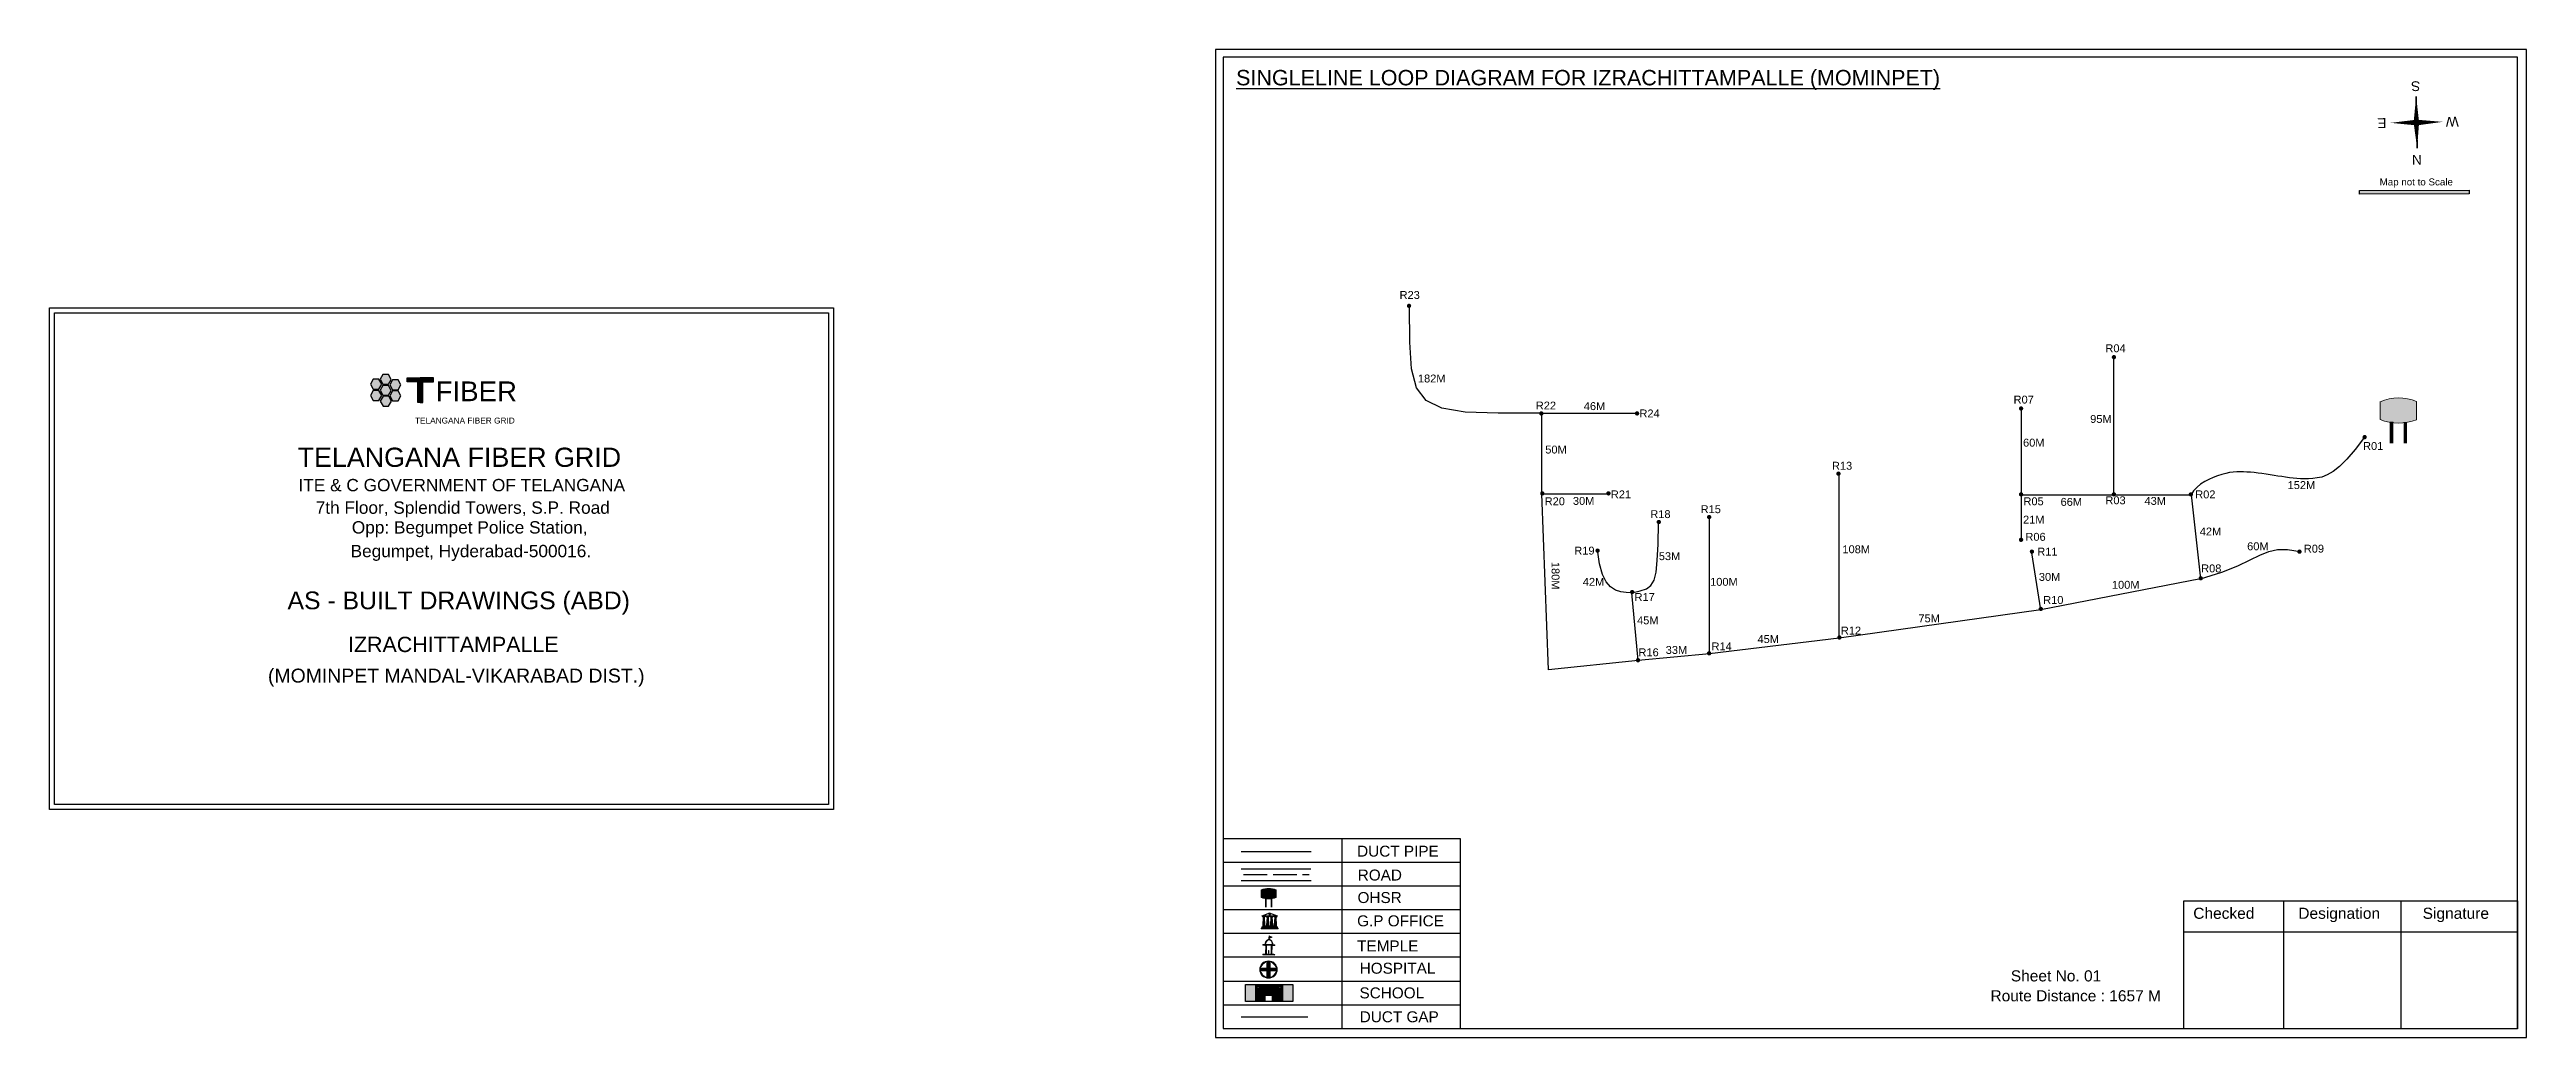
# Model space of a CAD drawing. Header units: inches. Extents: x 434 to 6095, y 540 to 1040.
# Drawn here: x 434 to 1689, y 540 to 1040 of the extents above; entities that cross this region are included whole.
import ezdxf
from ezdxf.enums import TextEntityAlignment as Align

# ---------------------------------------------------------------- set-up
doc = ezdxf.new("R2010")
doc.units = ezdxf.units.IN
doc.header["$MEASUREMENT"] = 0
doc.linetypes.add('ACAD_ISO02W100', pattern=[15, 12, -3])
for name, color, linetype in [('Asbuilt_title', 7, 'Continuous'), ('LANDMARK', 7, 'Continuous'), ('OHT', 7, 'Continuous'), ('ROW', 5, 'Continuous')]:
    doc.layers.add(name, color=color, linetype=linetype)
doc.styles.add('200', font='swisse.ttf')
doc.styles.get("Standard").update_dxf_attribs({"font": 'arial.ttf'})

# ---------------------------------------------------------------- blocks, each defined once
blk = doc.blocks.new('OHT')
at = {"linetype": 'Continuous', "lineweight": 0, "true_color": 0x0ffffc}
blk.add_hatch(color=4, dxfattribs=at).paths.add_polyline_path([(0.012, 1), (0, 1, 0.101323), (-0.4, 0.916), (-0.4, 0.525, 0.194075), (0.399, 0.521), (0.399, 0.921, 0.097877)])
at = {"color": 4, "linetype": 'Continuous', "lineweight": 0, "true_color": 0x0ffffc, "flags": 128}
for points in [[(-0.4, 0.525), (-0.4, 0.916)], [(0.399, 0.521), (0.399, 0.921)]]:
    blk.add_lwpolyline(points, dxfattribs=at)
at = {"color": 4, "linetype": 'Continuous', "lineweight": 0, "true_color": 0x0ffffc, "const_width": 0.075, "flags": 128}
for points in [[(-0.15, 0), (-0.15, 0.475)], [(0.15, 0), (0.15, 0.473)]]:
    blk.add_lwpolyline(points, dxfattribs=at)
at = {"color": 4, "linetype": 'Continuous', "lineweight": 0, "true_color": 0x0ffffc}
for centre, radius, start, end in [((0.006, -0.019), 1.019, 67.3109, 113.4711), ((0.004, 1.513), 1.068, 247.7682, 291.7007)]:
    blk.add_arc(centre, radius, start, end, dxfattribs=at)
blk = doc.blocks.new('Government_Office')
at = {"linetype": 'Continuous', "lineweight": 0, "true_color": 0xff0000}
for points in [[(-0.5, 0.05), (0.5, 0.05), (0.5, 0), (-0.5, 0)], [(-0.45, 0.08), (-0.45, 0.12), (0.45, 0.12), (0.45, 0.08)], [(-0.4, 0.14), (-0.4, 0.18), (0.4, 0.18), (0.4, 0.14)]]:
    blk.add_hatch(color=1, dxfattribs=at).paths.add_polyline_path(points)
h = blk.add_hatch(color=1, dxfattribs=at)
h.paths.add_polyline_path([(0.44, 0.72), (0.45, 0.75), (0, 0.93), (-0.45, 0.75), (-0.44, 0.72)])
h.paths.add_polyline_path([(0.36, 0.75), (-0.36, 0.75), (0, 0.9)], flags=16)
h.paths.add_polyline_path([(0, 0.78, -1), (0, 0.87, -1)], flags=0)
h = blk.add_hatch(color=1, dxfattribs=at)
edge = h.paths.add_edge_path()
edge.add_line((-0.27, 0.2), (-0.3, 0.68))
edge.add_line((-0.3, 0.68), (-0.29, 0.68))
edge.add_arc((-0.28, 0.69), 0.0176, 225.304, 441.5659)
edge.add_line((-0.28, 0.7), (-0.39, 0.7))
edge.add_arc((-0.39, 0.69), 0.0176, 98.4341, 314.696)
edge.add_line((-0.38, 0.68), (-0.37, 0.68))
edge.add_line((-0.37, 0.68), (-0.4, 0.2))
edge.add_line((-0.4, 0.2), (-0.27, 0.2))
h = blk.add_hatch(color=1, dxfattribs=at)
edge = h.paths.add_edge_path()
edge.add_line((-0.05, 0.2), (-0.07, 0.68))
edge.add_line((-0.07, 0.68), (-0.07, 0.68))
edge.add_arc((-0.05, 0.69), 0.0176, 225.304, 441.5659)
edge.add_line((-0.05, 0.7), (-0.17, 0.7))
edge.add_arc((-0.17, 0.69), 0.0176, 98.4341, 314.696)
edge.add_line((-0.16, 0.68), (-0.15, 0.68))
edge.add_line((-0.15, 0.68), (-0.18, 0.2))
edge.add_line((-0.18, 0.2), (-0.05, 0.2))
h = blk.add_hatch(color=1, dxfattribs=at)
edge = h.paths.add_edge_path()
edge.add_arc((0, 0.83), 0.0467, 90, 270)
edge.add_arc((0, 0.83), 0.0467, 270, 450)
h = blk.add_hatch(color=1, dxfattribs=at)
edge = h.paths.add_edge_path()
edge.add_line((0.18, 0.2), (0.15, 0.68))
edge.add_line((0.15, 0.68), (0.16, 0.68))
edge.add_arc((0.17, 0.69), 0.0176, 225.304, 441.5659)
edge.add_line((0.17, 0.7), (0.05, 0.7))
edge.add_arc((0.05, 0.69), 0.0176, 98.4341, 314.696)
edge.add_line((0.07, 0.68), (0.07, 0.68))
edge.add_line((0.07, 0.68), (0.05, 0.2))
edge.add_line((0.05, 0.2), (0.18, 0.2))
h = blk.add_hatch(color=1, dxfattribs=at)
edge = h.paths.add_edge_path()
edge.add_line((0.4, 0.2), (0.37, 0.68))
edge.add_line((0.37, 0.68), (0.38, 0.68))
edge.add_arc((0.39, 0.69), 0.0176, 225.304, 441.5659)
edge.add_line((0.4, 0.7), (0.28, 0.7))
edge.add_arc((0.28, 0.69), 0.0176, 98.4341, 314.696)
edge.add_line((0.29, 0.68), (0.3, 0.68))
edge.add_line((0.3, 0.68), (0.27, 0.2))
edge.add_line((0.27, 0.2), (0.4, 0.2))
at = {"color": 1, "linetype": 'Continuous', "lineweight": 0, "true_color": 0xff0000, "flags": 128}
for points in [[(-0.5, 0.05), (0.5, 0.05), (0.5, 0), (-0.5, 0)], [(-0.45, 0.75), (-0.44, 0.72), (0.44, 0.72), (0.45, 0.75), (0, 0.93)], [(-0.45, 0.08), (-0.45, 0.12), (0.45, 0.12), (0.45, 0.08)], [(-0.4, 0.14), (-0.4, 0.18), (0.4, 0.18), (0.4, 0.14)], [(-0.36, 0.75), (0.36, 0.75), (0, 0.9)]]:
    blk.add_lwpolyline(points, close=True, dxfattribs=at)
for points in [[(-0.27, 0.2), (-0.3, 0.68), (-0.29, 0.68, 1.379694), (-0.28, 0.7), (-0.39, 0.7, 1.379694), (-0.38, 0.68), (-0.37, 0.68), (-0.4, 0.2)], [(-0.05, 0.2), (-0.07, 0.68), (-0.07, 0.68, 1.379694), (-0.05, 0.7), (-0.17, 0.7, 1.379694), (-0.16, 0.68), (-0.15, 0.68), (-0.18, 0.2)], [(0, 0.87, 1), (0, 0.78, 1)], [(0.18, 0.2), (0.15, 0.68), (0.16, 0.68, 1.379694), (0.17, 0.7), (0.05, 0.7, 1.379694), (0.07, 0.68), (0.07, 0.68), (0.05, 0.2)], [(0.4, 0.2), (0.37, 0.68), (0.38, 0.68, 1.379694), (0.4, 0.7), (0.28, 0.7, 1.379694), (0.29, 0.68), (0.3, 0.68), (0.27, 0.2)]]:
    blk.add_lwpolyline(points, format="xyb", close=True, dxfattribs=at)
blk = doc.blocks.new('Temple')
at = {"linetype": 'Continuous', "lineweight": 0, "true_color": 0xff0000}
h = blk.add_hatch(color=1, dxfattribs=at)
edge = h.paths.add_edge_path()
edge.add_line((0.17, 0.49), (0.22, 0.49))
edge.add_line((0.22, 0.49), (0.22, 0.5))
edge.add_line((0.22, 0.5), (0.31, 0.5))
edge.add_line((0.31, 0.5), (0.31, 0.53))
edge.add_line((0.31, 0.53), (0.26, 0.53))
edge.add_line((0.26, 0.53), (0.26, 0.54))
edge.add_line((0.26, 0.54), (0.2, 0.54))
edge.add_spline(control_points=[(0.2, 0.54), (0.2, 0.59), (0.19, 0.64), (0.14, 0.74), (0.09, 0.79), (0.03, 0.8), (0.02, 0.81), (0.01, 0.81)], knot_values=[4.712389, 4.712389, 4.712389, 4.712389, 5.278166, 5.278166, 6.117402, 6.117402, 6.223801, 6.223801, 6.223801, 6.223801], degree=3, periodic=0)
edge.add_line((0.01, 0.81), (0.01, 0.79))
edge.add_line((0.01, 0.79), (-0.01, 0.79))
edge.add_line((-0.01, 0.79), (-0.01, 0.81))
edge.add_spline(control_points=[(-0.01, 0.81), (-0.05, 0.8), (-0.1, 0.78), (-0.17, 0.7), (-0.2, 0.63), (-0.2, 0.55), (-0.2, 0.55), (-0.2, 0.54)], knot_values=[6.343965, 6.343965, 6.343965, 6.343965, 6.956638, 6.956638, 7.795874, 7.795874, 7.853982, 7.853982, 7.853982, 7.853982], degree=3, periodic=0)
edge.add_line((-0.2, 0.54), (-0.26, 0.54))
edge.add_line((-0.26, 0.54), (-0.26, 0.53))
edge.add_line((-0.26, 0.53), (-0.31, 0.53))
edge.add_line((-0.31, 0.53), (-0.31, 0.5))
edge.add_line((-0.31, 0.5), (-0.22, 0.5))
edge.add_line((-0.22, 0.5), (-0.22, 0.49))
edge.add_line((-0.22, 0.49), (-0.17, 0.49))
edge.add_line((-0.17, 0.49), (-0.17, 0.07))
edge.add_arc((-0.2, 0.07), 0.03, -90, 0, ccw=False)
edge.add_line((-0.2, 0.04), (-0.26, 0.04))
edge.add_line((-0.26, 0.04), (-0.26, 0.03))
edge.add_line((-0.26, 0.03), (-0.31, 0.03))
edge.add_line((-0.31, 0.03), (-0.31, 0))
edge.add_line((-0.31, 0), (0.31, 0))
edge.add_line((0.31, 0), (0.31, 0.03))
edge.add_line((0.31, 0.03), (0.26, 0.03))
edge.add_line((0.26, 0.03), (0.26, 0.04))
edge.add_line((0.26, 0.04), (0.2, 0.04))
edge.add_arc((0.2, 0.07), 0.03, 180, 270, ccw=False)
edge.add_line((0.17, 0.07), (0.17, 0.49))
h.paths.add_polyline_path([(0.12, 0.07, -0.414214), (0.1, 0.04), (0.05, 0.04), (0.05, 0.03), (-0.05, 0.03), (-0.05, 0.04), (-0.1, 0.04, -0.414214), (-0.12, 0.07), (-0.12, 0.5), (0.12, 0.5)], flags=16)
edge = h.paths.add_edge_path(flags=16)
edge.add_ellipse((0, 0.54), major_axis=(0, 0.242), ratio=0.722808, start_angle=270, end_angle=450, ccw=False)
edge.add_line((0.17, 0.54), (-0.17, 0.54))
h.paths.add_polyline_path([(0.01, 0.23), (0.01, 0.07), (-0.01, 0.07), (-0.01, 0.23)], flags=0)
at = {"linetype": 'Continuous', "lineweight": 0, "true_color": 0xe66000}
blk.add_hatch(color=32, dxfattribs=at).paths.add_polyline_path([(-0.01, 1), (0.15, 0.93), (0, 0.85)])
at = {"linetype": 'Continuous', "lineweight": 0, "true_color": 0xff0000}
h = blk.add_hatch(color=1, dxfattribs=at)
edge = h.paths.add_edge_path()
edge.add_line((0.01, 0.86), (0, 0.85))
edge.add_line((0, 0.85), (0, 0.93))
edge.add_line((0, 0.93), (-0.01, 0.93))
edge.add_line((-0.01, 0.93), (-0.01, 0.81))
edge.add_spline(control_points=[(-0.01, 0.81), (0, 0.81), (0, 0.81), (0.01, 0.81)], knot_values=[6.223801, 6.223801, 6.223801, 6.223801, 6.343965, 6.343965, 6.343965, 6.343965], degree=3, periodic=0)
edge.add_line((0.01, 0.81), (0.01, 0.86))
h = blk.add_hatch(color=1, dxfattribs=at)
edge = h.paths.add_edge_path()
edge.add_line((0.01, 0.79), (0.01, 0.81))
edge.add_spline(control_points=[(0.01, 0.81), (0, 0.81), (0, 0.81), (-0.01, 0.81)], knot_values=[6.223801, 6.223801, 6.223801, 6.223801, 6.343965, 6.343965, 6.343965, 6.343965], degree=3, periodic=0)
edge.add_line((-0.01, 0.81), (-0.01, 0.79))
edge.add_line((-0.01, 0.79), (0.01, 0.79))
at = {"color": 1, "linetype": 'Continuous', "lineweight": 0, "true_color": 0xff0000, "flags": 128}
blk.add_lwpolyline([(0.2, 0.54), (0.26, 0.54), (0.26, 0.53), (0.31, 0.53), (0.31, 0.5), (0.22, 0.5), (0.22, 0.49), (0.17, 0.49), (0.17, 0.07, 0.414214), (0.2, 0.04), (0.26, 0.04), (0.26, 0.03), (0.31, 0.03), (0.31, 0), (-0.31, 0), (-0.31, 0.03), (-0.26, 0.03), (-0.26, 0.04), (-0.2, 0.04, 0.414214), (-0.17, 0.07), (-0.17, 0.49), (-0.22, 0.49), (-0.22, 0.5), (-0.31, 0.5), (-0.31, 0.53), (-0.26, 0.53), (-0.26, 0.54), (-0.2, 0.54)], format="xyb", dxfattribs=at)
blk.add_lwpolyline([(-0.17, 0.54), (0.17, 0.54)], dxfattribs=at)
blk.add_lwpolyline([(0.12, 0.5), (0.12, 0.07, -0.414214), (0.1, 0.04), (0.05, 0.04), (0.05, 0.03), (-0.05, 0.03), (-0.05, 0.04), (-0.1, 0.04, -0.414214), (-0.12, 0.07), (-0.12, 0.5)], format="xyb", close=True, dxfattribs=at)
at = {"color": 32, "linetype": 'Continuous', "lineweight": 0, "true_color": 0xe66000, "flags": 128}
blk.add_lwpolyline([(-0.01, 1), (0.15, 0.93), (0, 0.85), (-0.01, 1)], dxfattribs=at)
at = {"color": 1, "linetype": 'Continuous', "lineweight": 0, "true_color": 0xff0000, "flags": 128}
for points in [[(0.01, 0.93), (-0.01, 0.93), (-0.01, 0.79), (0.01, 0.79)], [(0.01, 0.23), (-0.01, 0.23), (-0.01, 0.07), (0.01, 0.07)]]:
    blk.add_lwpolyline(points, close=True, dxfattribs=at)
at = {"color": 1, "linetype": 'Continuous', "lineweight": 0, "true_color": 0xff0000}
blk.add_ellipse((0, 0.54), major_axis=(0, 0.242), ratio=0.722808, start_param=4.712389, end_param=7.853982, dxfattribs=at)
blk.add_open_spline([(0.2, 0.54), (0.2, 0.59), (0.19, 0.64), (0.14, 0.74), (0.09, 0.79), (-0.02, 0.82), (-0.08, 0.79), (-0.17, 0.7), (-0.2, 0.63), (-0.2, 0.55), (-0.2, 0.55), (-0.2, 0.54)], degree=3, knots=[4.712389, 4.712389, 4.712389, 4.712389, 5.278166, 5.278166, 6.117402, 6.117402, 6.956638, 6.956638, 7.795874, 7.795874, 7.853982, 7.853982, 7.853982, 7.853982], dxfattribs=at)
blk = doc.blocks.new('*U24')
at = {"color": 0, "linetype": 'ACAD_ISO02W100', "transparency": 16777216}
blk.add_line((-16.5, 0), (16.8, 0), dxfattribs=at)
blk = doc.blocks.new('Hospital')
at = {"linetype": 'Continuous', "lineweight": 0, "true_color": 0x000000}
h = blk.add_hatch(color=18, dxfattribs=at)
h.paths.add_polyline_path([(-0.5, 0, 1), (0.5, 0, 1)])
h.paths.add_polyline_path([(0.45, 0, -1), (-0.45, 0, -1)], flags=16)
at = {"linetype": 'Continuous', "true_color": 0xff0000}
blk.add_hatch(color=1, dxfattribs=at).paths.add_polyline_path([(-0.39, 0.08), (-0.08, 0.08), (-0.08, 0.39), (0.08, 0.39), (0.08, 0.08), (0.39, 0.08), (0.39, -0.08), (0.08, -0.08), (0.08, -0.39), (-0.08, -0.39), (-0.08, -0.08), (-0.39, -0.08)])
at = {"color": 1, "linetype": 'Continuous', "true_color": 0xff0000, "flags": 128}
blk.add_lwpolyline([(-0.39, 0.08), (-0.08, 0.08), (-0.08, 0.39), (0.08, 0.39), (0.08, 0.08), (0.39, 0.08), (0.39, -0.08), (0.08, -0.08), (0.08, -0.39), (-0.08, -0.39), (-0.08, -0.08), (-0.39, -0.08)], close=True, dxfattribs=at)
at = {"color": 18, "linetype": 'Continuous', "lineweight": 0, "true_color": 0x000000}
for radius in [0.5, 0.446]:
    blk.add_circle((0, 0), radius, dxfattribs=at)

msp = doc.modelspace()

# ---------------------------------------------------------------- hatches: boundary and pattern name
at = {"true_color": 0x0093dd}
h = msp.add_hatch(color=142, dxfattribs=at)
h.dxf.hatch_style = 1
h.paths.add_polyline_path([(1604.5, 969.1), (1604.5, 967.2), (1660, 967.4), (1660, 969.2)])
at = {"ltscale": 0.5}
h = msp.add_hatch(color=5, dxfattribs=at)
h.dxf.hatch_style = 1
h.paths.add_polyline_path([(1124.2, 910.6, 1), (1122, 910.6, 1)])
h = msp.add_hatch(color=5, dxfattribs=at)
h.dxf.hatch_style = 1
h.paths.add_polyline_path([(1481.2, 884.6, 1), (1479, 884.6, 1)])
h = msp.add_hatch(color=256)
h.set_gradient(color1=(102, 0, 204), color2=(102, 0, 204), tint=1)
h.paths.add_polyline_path([(606.2, 865.4), (607.6, 867.8), (606.2, 870.3), (603.3, 870.3), (601.9, 867.9), (603.3, 865.4)])
h.paths.add_polyline_path([(606.2, 870.9), (607.6, 873.3), (606.2, 875.8), (603.3, 875.8), (601.9, 873.4), (603.3, 870.9)])
h.paths.add_polyline_path([(597, 870.9), (598.4, 868.4), (601.3, 868.4), (602.8, 870.9), (601.3, 873.4), (598.5, 873.4)])
h.paths.add_polyline_path([(598.4, 862.7), (601.3, 862.7), (602.8, 865.2), (601.3, 867.7), (598.5, 867.7), (597, 865.2)])
h.paths.add_polyline_path([(601.9, 862.3), (603.4, 859.8), (606.2, 859.8), (607.7, 862.3), (606.3, 864.8), (603.4, 864.8)])
h.paths.add_polyline_path([(608.2, 862.5), (611.1, 862.5), (612.5, 865), (611.1, 867.5), (608.2, 867.5), (606.8, 865)])
h.paths.add_polyline_path([(611.1, 873.1), (608.2, 873.1), (606.8, 870.6), (608.2, 868.1), (611.1, 868.1), (612.5, 870.6)])
h = msp.add_hatch(color=256)
h.set_gradient(color1=(102, 0, 204), color2=(102, 0, 204), tint=1)
h.paths.add_polyline_path([(623.6, 872.1), (628.9, 872.1), (628.9, 874.2), (622.3, 874.2), (615.7, 874.2), (615.7, 872.1), (621, 872.1), (621, 861.6), (622.3, 861.6), (623.6, 861.6)])
h = msp.add_hatch(color=5, dxfattribs=at)
h.dxf.hatch_style = 1
h.paths.add_polyline_path([(1191.2, 856.1, 1), (1189, 856.1, 1)])
h = msp.add_hatch(color=5, dxfattribs=at)
h.dxf.hatch_style = 1
h.paths.add_polyline_path([(1239.7, 856.1, 1), (1237.5, 856.1, 1)])
h = msp.add_hatch(color=5, dxfattribs=at)
h.dxf.hatch_style = 1
h.paths.add_polyline_path([(1434.2, 858.6, 1), (1432, 858.6, 1)])
h = msp.add_hatch(color=5, dxfattribs=at)
h.dxf.hatch_style = 1
h.paths.add_polyline_path([(1608.2, 844.1, 1), (1606, 844.1, 1)])
h = msp.add_hatch(color=5, dxfattribs=at)
h.dxf.hatch_style = 1
h.paths.add_polyline_path([(1191.7, 815.6, 1), (1189.5, 815.6, 1)])
h = msp.add_hatch(color=5, dxfattribs=at)
h.dxf.hatch_style = 1
h.paths.add_polyline_path([(1225.2, 815.6, 1), (1223, 815.6, 1)])
h = msp.add_hatch(color=5, dxfattribs=at)
h.dxf.hatch_style = 1
h.paths.add_polyline_path([(1341.7, 825.6, 1), (1339.5, 825.6, 1)])
h = msp.add_hatch(color=5, dxfattribs=at)
h.dxf.hatch_style = 1
h.paths.add_polyline_path([(1434.2, 815.1, 1), (1432, 815.1, 1)])
h = msp.add_hatch(color=5, dxfattribs=at)
h.dxf.hatch_style = 1
h.paths.add_polyline_path([(1481.2, 815.1, 1), (1479, 815.1, 1)])
h = msp.add_hatch(color=5, dxfattribs=at)
h.dxf.hatch_style = 1
h.paths.add_polyline_path([(1520.2, 815.1, 1), (1518, 815.1, 1)])
h = msp.add_hatch(color=5, dxfattribs=at)
h.dxf.hatch_style = 1
h.paths.add_polyline_path([(1276.2, 803.6, 1), (1274, 803.6, 1)])
h = msp.add_hatch(color=5, dxfattribs=at)
h.dxf.hatch_style = 1
h.paths.add_polyline_path([(1250.7, 801.1, 1), (1248.5, 801.1, 1)])
h = msp.add_hatch(color=5, dxfattribs=at)
h.dxf.hatch_style = 1
h.paths.add_polyline_path([(1434.2, 792.1, 1), (1432, 792.1, 1)])
h = msp.add_hatch(color=5, dxfattribs=at)
h.dxf.hatch_style = 1
h.paths.add_polyline_path([(1219.7, 786.6, 1), (1217.5, 786.6, 1)])
h = msp.add_hatch(color=5, dxfattribs=at)
h.dxf.hatch_style = 1
h.paths.add_polyline_path([(1439.7, 786.1, 1), (1437.5, 786.1, 1)])
h = msp.add_hatch(color=5, dxfattribs=at)
h.dxf.hatch_style = 1
h.paths.add_polyline_path([(1575.2, 786.1, 1), (1573, 786.1, 1)])
h = msp.add_hatch(color=5, dxfattribs=at)
h.dxf.hatch_style = 1
h.paths.add_polyline_path([(1237.2, 765.6, 1), (1235, 765.6, 1)])
h = msp.add_hatch(color=5, dxfattribs=at)
h.dxf.hatch_style = 1
h.paths.add_polyline_path([(1525.2, 772.6, 1), (1523, 772.6, 1)])
h = msp.add_hatch(color=5, dxfattribs=at)
h.dxf.hatch_style = 1
h.paths.add_polyline_path([(1444.2, 757.1, 1), (1442, 757.1, 1)])
h = msp.add_hatch(color=5, dxfattribs=at)
h.dxf.hatch_style = 1
h.paths.add_polyline_path([(1342.2, 742.6, 1), (1340, 742.6, 1)])
h = msp.add_hatch(color=5, dxfattribs=at)
h.dxf.hatch_style = 1
h.paths.add_polyline_path([(1240.2, 731.1, 1), (1238, 731.1, 1)])
h = msp.add_hatch(color=5, dxfattribs=at)
h.dxf.hatch_style = 1
h.paths.add_polyline_path([(1276.2, 734.6, 1), (1274, 734.6, 1)])
at = {"true_color": 0xc8c92d}
h = msp.add_hatch(color=52, dxfattribs=at)
h.dxf.hatch_style = 1
h.paths.add_polyline_path([(1045.1, 566.9), (1040.3, 566.9), (1040.3, 558.3), (1045.1, 558.3)])
h.paths.add_polyline_path([(1064.3, 566.9), (1059.5, 566.9), (1059.5, 558.3), (1064.3, 558.3)])
at = {"true_color": 0x22346e}
h = msp.add_hatch(color=159, dxfattribs=at)
h.dxf.hatch_style = 1
h.paths.add_polyline_path([(1059.5, 566.9), (1045.1, 566.9), (1045.1, 558.3), (1050.5, 558.3), (1050.5, 561.1), (1053.5, 561.1), (1053.5, 558.3), (1059.5, 558.3)])
h.paths.add_polyline_path([(1047.1, 565), (1046.1, 565), (1046.1, 566), (1047.1, 566)], flags=16)
h.paths.add_polyline_path([(1057.1, 565), (1057.1, 566), (1058.1, 566), (1058.1, 565)], flags=16)

# ---------------------------------------------------------------- linework, layer by layer
for p, q in [((1633.2, 1016.7), (1633.7, 990.4)), ((1633.7, 990.4), (1633.2, 1016.7)), ((1633.2, 1016.7), (1633.7, 990.4)), ((1633.4, 1003.6), (1633.2, 1016.7)), ((615.7, 872.1), (615.7, 874.2)), ((615.7, 874.2), (622.3, 874.2)), ((621, 872.1), (615.7, 872.1)), ((621, 861.6), (621, 872.1)), ((628.9, 874.2), (622.3, 874.2)), ((623.6, 861.6), (623.6, 872.1)), ((623.6, 872.1), (628.9, 872.1)), ((628.9, 872.1), (628.9, 874.2)), ((622.3, 861.6), (621, 861.6)), ((623.6, 861.6), (622.3, 861.6)), ((622.3, 861.6), (623.6, 861.6)), ((1089.1, 640.7), (1089.1, 544.5)), ((1149.2, 628.7), (1028.9, 628.7)), ((1149.2, 616.7), (1028.9, 616.7)), ((1038, 625.4), (1073.4, 625.4)), ((1038, 619.5), (1073.6, 619.5)), ((1149.2, 604.6), (1028.9, 604.6)), ((1149.2, 592.6), (1028.9, 592.6)), ((1149.2, 580.6), (1028.9, 580.6)), ((1028.9, 568.5), (1149.2, 568.5)), ((1028.9, 556.5), (1149.2, 556.5)), ((1028.9, 546), (1028.9, 545)), ((1028.9, 545), (1028.9, 544.5))]:
    msp.add_line(p, q)
at = {"color": 1}
msp.add_line((1633.7, 990.4), (1633.4, 1003.6), dxfattribs=at)
at = {"color": 5}
for p, q in [((1480.1, 814.9), (1480.1, 884.1)), ((1190.3, 856.2), (1238.7, 856.2)), ((1433.1, 858.8), (1433.1, 791.8)), ((1340.9, 742.3), (1340.9, 826.2)), ((1190.3, 815.3), (1224.7, 815.3)), ((1275.2, 734.4), (1275.2, 803.6)), ((1433.1, 814.9), (1519.2, 814.9)), ((1519.2, 814.9), (1524, 772.3)), ((1443.1, 756.6), (1438.5, 785.5)), ((1239.1, 730.9), (1236, 765.3))]:
    msp.add_line(p, q, dxfattribs=at)
at = {"color": 242, "true_color": 0xcd2027}
for p, q in [((1566, 609.2), (1566, 544.4)), ((1625.4, 609.2), (1625.4, 544.4)), ((1515.5, 593.5), (1684.6, 593.5))]:
    msp.add_line(p, q, dxfattribs=at)
for points in [[(1025, 1040.4), (1025, 540), (1689.1, 540), (1689.1, 1040.4)], [(1028.9, 1036.6), (1028.9, 544.5), (1684.6, 544.5), (1684.6, 1036.6)], [(598.4, 868.4), (601.3, 868.4), (602.8, 870.9), (601.3, 873.4), (598.5, 873.4), (597, 870.9)], [(598.4, 862.7), (601.3, 862.7), (602.8, 865.2), (601.3, 867.7), (598.5, 867.7), (597, 865.2)], [(603.3, 870.9), (606.2, 870.9), (607.6, 873.3), (606.2, 875.8), (603.3, 875.8), (601.9, 873.4)], [(603.3, 865.4), (606.2, 865.4), (607.6, 867.8), (606.2, 870.3), (603.3, 870.3), (601.9, 867.9)], [(608.2, 868.1), (611.1, 868.1), (612.5, 870.6), (611.1, 873.1), (608.2, 873.1), (606.8, 870.6)], [(608.2, 862.5), (611.1, 862.5), (612.5, 865), (611.1, 867.5), (608.2, 867.5), (606.8, 865)], [(603.4, 859.8), (606.2, 859.8), (607.7, 862.3), (606.3, 864.8), (603.4, 864.8), (601.9, 862.3)], [(1028.9, 544.5), (1149.2, 544.5), (1149.2, 640.7), (1028.9, 640.7), (1028.9, 545.4)], [(1064.3, 566.9), (1064.3, 558.3), (1040.3, 558.3), (1040.3, 566.9)], [(1047.1, 566), (1047.1, 565), (1046.1, 565), (1046.1, 566)], [(1057.1, 565), (1057.1, 566), (1058.1, 566), (1058.1, 565)]]:
    msp.add_lwpolyline(points, close=True)
at = {"color": 142, "true_color": 0x0093dd}
msp.add_lwpolyline([(1660, 967.4), (1604.5, 967.2), (1604.5, 969.1), (1660, 969.2), (1660, 967.4)], dxfattribs=at)
at = {"color": 5}
for points in [[(1190.3, 856.2), (1168.2, 856.2), (1151.6, 856.8), (1139.7, 858.8), (1131.7, 862.6), (1126.9, 869.1), (1124.4, 878.7), (1123.5, 892.2), (1123.4, 910.2)], [(1524, 772.3), (1443.1, 756.6), (1340.9, 742.3), (1275.2, 734.4), (1239.1, 730.9), (1193.8, 726.2), (1190.3, 815.3), (1190.3, 856.2)], [(1607.1, 844), (1602.3, 837.8), (1598.1, 832.9), (1594.4, 829.3), (1591.1, 826.7), (1588.2, 825), (1585.5, 823.9), (1583.1, 823.4), (1580.9, 823.1), (1578.7, 823), (1576.7, 822.9), (1574.7, 823), (1572.8, 823.1), (1570.9, 823.3), (1569, 823.5), (1567.1, 823.8), (1565.2, 824.1), (1563.2, 824.4), (1561.2, 824.7), (1559.2, 825), (1557.2, 825.3), (1555.1, 825.6), (1553.1, 825.9), (1551.2, 826.1), (1549.3, 826.3), (1547.5, 826.4), (1545.7, 826.5), (1544, 826.5), (1542.3, 826.5), (1540.5, 826.3), (1538.7, 826.1), (1536.8, 825.7), (1534.8, 825.2), (1532.6, 824.5), (1530.4, 823.7), (1528.2, 822.7), (1526.1, 821.6), (1524, 820.2), (1522.2, 818.7), (1520.5, 816.9), (1519.2, 814.9)], [(1236, 765.3), (1240.2, 766.2), (1243.4, 767.3), (1245.6, 769), (1247.2, 771.7), (1248.2, 775.7), (1248.8, 781.6), (1249.2, 789.8), (1249.5, 800.5)], [(1236, 765.3), (1233.1, 765.4), (1230.3, 765.7), (1227.7, 766.6), (1225.2, 768.2), (1223, 770.8), (1221.1, 774.6), (1219.6, 780), (1218.5, 787)], [(1524, 772.3), (1534.7, 775.7), (1542.9, 778.9), (1549.2, 781.9), (1554.1, 784.3), (1558.5, 786.1), (1562.9, 787.1), (1568, 787.2), (1574.5, 786.2)]]:
    msp.add_lwpolyline(points, dxfattribs=at)
for points in [[(1180.1, 856.2), (1180.1, 856.2)], [(1185.2, 856.2), (1185.2, 856.2)], [(1049.5, 558.3), (1049.5, 561.5), (1054.5, 561.5), (1054.5, 558.3)]]:
    msp.add_lwpolyline(points)
at = {"color": 242, "true_color": 0xcd2027}
msp.add_lwpolyline([(1684.6, 544.4), (1515.5, 544.4), (1515.5, 609.2), (1684.6, 609.2)], close=True, dxfattribs=at)
for points in [[(1634.7, 1003.6), (1631.9, 1003.5), (1633.2, 1016.7)], [(1634.7, 1003.6), (1631.9, 1003.5), (1633.2, 1016.7)], [(1633.4, 1004.9), (1633.5, 1002), (1620.3, 1003.3)], [(1633.4, 1004.9), (1633.5, 1002), (1620.3, 1003.3)], [(1633.4, 1004.9), (1633.5, 1002), (1646.6, 1003.8)], [(1633.4, 1004.9), (1633.5, 1002), (1646.6, 1003.8)]]:
    msp.add_solid(points)
at = {"color": 1}
msp.add_solid([(1634.7, 1003.6), (1631.9, 1003.5), (1633.7, 990.4)], dxfattribs=at)
msp.add_solid([(1634.7, 1003.6), (1631.9, 1003.5), (1633.7, 990.4)], dxfattribs=at)
at = {"layer": 'Asbuilt_title'}
for points in [[(434.5, 655.5), (434.5, 909.6), (831.6, 909.6), (831.6, 655.5)], [(437, 658), (437, 907.1), (829.1, 907.1), (829.1, 658)]]:
    msp.add_lwpolyline(points, close=True, dxfattribs=at)
at = {"layer": 'OHT', "color": 5}
msp.add_line((1038.1, 634.2), (1073.6, 634.2), dxfattribs=at)
at = {"layer": 'OHT', "color": 1}
msp.add_line((1038.1, 550.5), (1071.8, 550.5), dxfattribs=at)

# ---------------------------------------------------------------- block references
at = {"linetype": 'ACAD_ISO02W100'}
msp.add_blockref('*U24', (1055.7, 622.5), dxfattribs=at)
at = {"layer": 'LANDMARK'}
for name, p, xscale, yscale, zscale in [('Government_Office', (1052.5, 595), 8.755020913111178, 8.755020913111178, 8.755020913111178), ('Hospital', (1051.9, 574.4), 8.829703578239085, 8.829703578239085, 8.829703578239085)]:
    msp.add_blockref(name, p, dxfattribs=dict(at, xscale=xscale, yscale=yscale, zscale=zscale))
at = {"layer": 'LANDMARK', "xscale": 9.762966276306745, "yscale": 9.762966276306745, "zscale": 9.762966276306745, "rotation": 358.3713438591284}
msp.add_blockref('Temple', (1052, 581.8), dxfattribs=at)
at = {"layer": 'OHT'}
for p, xscale, yscale, zscale in [((1624.2, 840.9), 23.11072127339519, 23.11072127339519, 23.11072127339519), ((1052, 605.9), 9.629467197247994, 9.629467197247994, 9.629467197247994)]:
    msp.add_blockref('OHT', p, dxfattribs=dict(at, xscale=xscale, yscale=yscale, zscale=zscale))

# ---------------------------------------------------------------- texts
at = {"color": 242, "true_color": 0xcd2027}
msp.add_text('%%USINGLELINE LOOP DIAGRAM FOR IZRACHITTAMPALLE (MOMINPET)', height=7.8, dxfattribs=at).set_placement((1035.5, 1022.3))
for s, height, rotation, p in [('S', 4.95, 181.0063, (1635.2, 1024.4)), ('E', 4.95, 181.0063, (1618.1, 1005.7)), ('W', 4.95, 181.0063, (1654.7, 1006.4)), ('N', 4.95, 181.0063, (1636, 987.1)), ('180M', 4, 270, (1195.3, 780.9))]:
    msp.add_text(s, height=height, rotation=rotation).set_placement(p)
for s, height, p in [('Map not to Scale', 3.542, (1614.7, 971.6)), ('R23', 4, (1118.3, 914.1)), ('R04', 4, (1475.8, 887.1)), ('182M', 4, (1127.6, 871.8)), ('R22', 4, (1187.3, 858.1)), ('46M', 4, (1211.6, 857.8)), ('R24', 4, (1239.8, 854.1)), ('R07', 4, (1429.3, 861.1)), ('95M', 4, (1468.1, 851.3)), ('60M', 4, (1434.1, 839.3)), ('R01', 4, (1606.3, 837.6)), ('50M', 4, (1192.1, 835.8)), ('R13', 4, (1337.3, 827.6)), ('R21', 4, (1225.3, 813.1)), ('R02', 4, (1521.3, 813.1)), ('152M', 4, (1568.1, 817.8)), ('R20', 4, (1191.8, 809.6)), ('30M', 4, (1206.1, 809.8)), ('R18', 4, (1245.3, 803.1)), ('R15', 4, (1270.8, 805.6)), ('21M', 4, (1434.1, 800.3)), ('R05', 4, (1434.3, 809.6)), ('66M', 4, (1453.1, 809.3)), ('R03', 4, (1475.8, 810.1)), ('43M', 4, (1495.6, 809.8)), ('R06', 4, (1435.3, 791.6)), ('42M', 4, (1523.6, 794.3)), ('60M', 4, (1547.6, 786.8)), ('R19', 4, (1206.8, 784.6)), ('53M', 4, (1249.6, 781.8)), ('108M', 4, (1342.6, 785.3)), ('R11', 4, (1441.3, 784.1)), ('R08', 4, (1524.3, 775.6)), ('R09', 4, (1576.3, 785.6)), ('42M', 4, (1211.1, 768.8)), ('100M', 4, (1275.6, 768.8)), ('30M', 4, (1442.1, 771.3)), ('100M', 4, (1479.1, 767.3)), ('R17', 4, (1237.3, 761.1)), ('45M', 4, (1238.6, 749.3)), ('75M', 4, (1381.1, 750.3)), ('R10', 4, (1444.3, 759.6)), ('45M', 4, (1299.6, 739.8)), ('R12', 4, (1341.8, 744.1)), ('R16', 4, (1239.3, 733.1)), ('33M', 4, (1253.1, 734.3)), ('R14', 4, (1276.3, 736.1)), ('DUCT PIPE', 5.55, (1096.8, 631.6)), ('ROAD ', 5.55, (1097.1, 619.5)), ('OHSR', 5.55, (1097, 608.1)), ('Checked', 5.62, (1520.3, 600.1)), ('Designation', 5.616, (1573.5, 600.1)), ('Signature', 5.62, (1636.5, 600.1)), ('G.P OFFICE', 5.55, (1096.8, 596.3)), ('TEMPLE', 5.55, (1096.8, 583.6)), ('HOSPITAL', 5.55, (1098.1, 572.3)), ('SCHOOL', 5.55, (1098, 559.8)), ('Sheet No. 01', 5.616, (1427.9, 568.4)), ('DUCT GAP', 5.55, (1098.1, 547.7)), ('Route Distance : 1657 M', 5.616, (1417.6, 558.3))]:
    msp.add_text(s, height=height).set_placement(p)
at = {"color": 18, "true_color": 0x000000}
msp.add_text('FIBER', height=10, dxfattribs=at).set_placement((630.1, 862.3))
at = {"color": 252, "true_color": 0x939598}
msp.add_text('TELANGANA FIBER GRID', height=3, dxfattribs=at).set_placement((619.6, 851))
at = {"layer": 'ROW', "color": 5, "style": '200'}
for s, height, p in [(' TELANGANA FIBER GRID', 9.728, (640.2, 833.9)), ('ITE & C GOVERNMENT OF TELANGANA', 6.25, (643.3, 819.8)), ('7th Floor, Splendid Towers, S.P. Road', 6.25, (643.8, 808.4)), ('Opp: Begumpet Police Station,', 6.25, (647.3, 798.4)), ('Begumpet, Hyderabad-500016.', 6.25, (647.9, 786.4))]:
    msp.add_text(s, height=height, dxfattribs=at).set_placement(p, align=Align.MIDDLE_CENTER)
at = {"layer": 'ROW', "color": 6, "style": '200'}
msp.add_text('AS - BUILT DRAWINGS (ABD) ', height=8.975, dxfattribs=at).set_placement((643.5, 761.4), align=Align.MIDDLE_CENTER)
at = {"layer": 'ROW', "color": 1, "style": '200'}
for s, height, p in [('IZRACHITTAMPALLE', 7.762, (639, 739.1)), ('(MOMINPET MANDAL-VIKARABAD DIST.)', 7.043, (640.5, 723.3))]:
    msp.add_text(s, height=height, dxfattribs=at).set_placement(p, align=Align.MIDDLE_CENTER)

doc.saveas('drawing.dxf')
